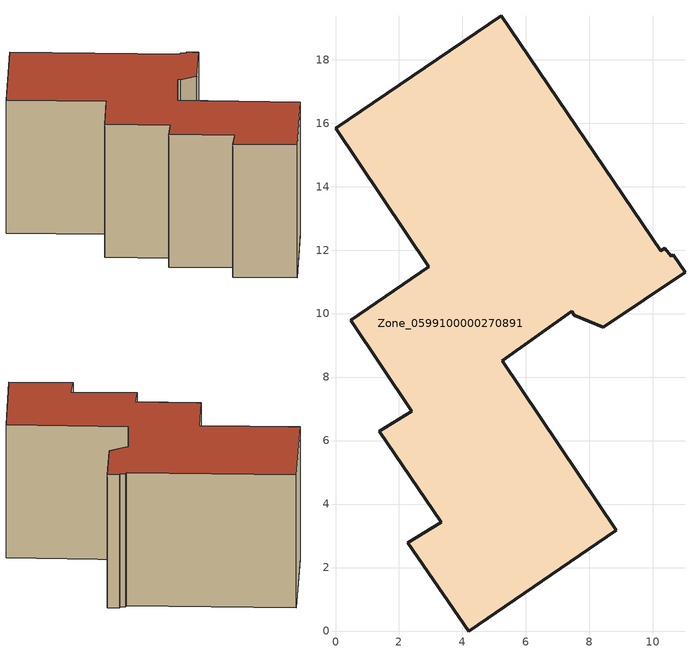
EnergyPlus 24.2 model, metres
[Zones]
Zone_0599100000270891
 floor ground (C_G): 10.64,11.85 11.01,11.31 8.44,9.57 7.53,9.95 7.44,10.08 5.25,8.51 8.85,3.18 4.2,0 2.28,2.78 3.33,3.43 1.38,6.29 2.41,6.93 0.48,9.79 2.94,11.48 0,15.84 5.22,19.38 10.24,11.98 10.37,12.06 10.58,11.81 z0
 wall outside (C_F): 5.22,19.38 0,15.84 2.94,11.48 0.48,9.79 2.41,6.93 1.38,6.29 3.33,3.43 2.28,2.78 4.2,0 8.85,3.18 5.25,8.51 7.44,10.08 7.53,9.95 8.44,9.57 11.01,11.31 10.64,11.85 10.58,11.81 10.37,12.06 10.24,11.98 5.22,19.38 z0:7.62
 roof outside (C_R): 11.01,11.31 10.64,11.85 10.58,11.81 10.37,12.06 10.24,11.98 5.22,19.38 0,15.84 2.94,11.48 0.48,9.79 2.41,6.93 1.38,6.29 3.33,3.43 2.28,2.78 4.2,0 8.85,3.18 5.25,8.51 7.44,10.08 7.53,9.95 8.44,9.57 z7.62
[BUILDING]
Pand.0599100000270891: North Axis=0; Terrain=City; Loads Convergence Tolerance Value=0.04; Temperature Convergence Tolerance Value=0.4; Solar Distribution=FullExterior; Maximum Number of Warmup Days=25; Minimum Number of Warmup Days=1
[Site:Location]
Rotterdam.The.Hague.AP_ZH_NLD Design_Conditions: Latitude=51.96; Longitude=4.45; Time Zone=1; Elevation=-4.5
[SITE:GROUNDTEMPERATURE:BUILDINGSURFACE]
18, 18, 18, 18, 18, 18, 18, 18, 18, 18, 18, 18
[MATERIAL] Thermal Absorptance=0.9; Solar Absorptance=0.7; Visible Absorptance=0.7
Name | Roughness | Thickness | Conductivity | Density | Specific Heat
G.TC.1965-1974 | MediumSmooth | 0.15 | 0.882353 | 540 | 1210
F.TC.1965-1974 | Rough | 0.3 | 0.697674 | 1920 | 840
R.TC.1965-1974 | MediumRough | 0.2 | 0.232558 | 1500 | 1000
[CONSTRUCTION]
C_G: G.TC.1965-1974
C_F: F.TC.1965-1974
C_R: R.TC.1965-1974
[ZONE]
Zone_0599100000270891: Type=1; Multiplier=1; Ceiling Height=Autocalculate; Volume=Autocalculate; Floor Area=autocalculate; Part of Total Floor Area=Yes
[ZONEINFILTRATION:DESIGNFLOWRATE]
Infil_Zone_0599100000270891: Zone or ZoneList or Space or SpaceList=Zone_0599100000270891; Schedule=AlwaysOn; Design Flow Rate Calculation Method=Flow/Area; Flow Rate per Floor Area=0.003; Constant Term Coefficient=1; Temperature Term Coefficient=0; Velocity Term Coefficient=0; Velocity Squared Term Coefficient=0
[HVACTEMPLATE:ZONE:IDEALLOADSAIRSYSTEM]
Zone_0599100000270891: Maximum Heating Supply Air Temperature=50; Minimum Cooling Supply Air Temperature=13; Maximum Heating Supply Air Humidity Ratio=0.0156; Minimum Cooling Supply Air Humidity Ratio=0.0077; Heating Limit=NoLimit; Cooling Limit=NoLimit; Dehumidification Control Type=ConstantSensibleHeatRatio; Cooling Sensible Heat Ratio=0.7; Dehumidification Setpoint=60; Humidification Control Type=None; Humidification Setpoint=30; Outdoor Air Method=None; Outdoor Air Flow Rate per Person=0.00944; Outdoor Air Flow Rate per Zone Floor Area=0; Outdoor Air Flow Rate per Zone=0; Demand Controlled Ventilation Type=None; Outdoor Air Economizer Type=NoEconomizer; Heat Recovery Type=None; Sensible Heat Recovery Effectiveness=0.7; Latent Heat Recovery Effectiveness=0.65
[ZONECONTROL:THERMOSTAT]
ThermostatControl_Zone_0599100000270891: Zone or ZoneList=Zone_0599100000270891; Control Type Schedule=DualSetpointControlType; Control 1=Thermostat_Zone_0599100000270891; Temperature Difference Between Cutout And Setpoint=0
[THERMOSTATSETPOINT:DUALSETPOINT]
Thermostat_Zone_0599100000270891: Heating Setpoint Temperature Schedule=HeatingSetpoint_Zone_0599100000270891; Cooling Setpoint Temperature Schedule=CoolingSetpoint_Zone_0599100000270891
[SCHEDULE:COMPACT]
HeatingSetpoint_Zone_0599100000270891: Through: 12/31, For: AllDays, Until: 24:00, 21
CoolingSetpoint_Zone_0599100000270891: Through: 12/31, For: AllDays, Until: 24:00, 24
DualSetpointControlType: Through: 12/31, For: AllDays, Until: 24:00, 4
AlwaysOn: Through: 12/31, For: AllDays, Until: 24:00, 1
